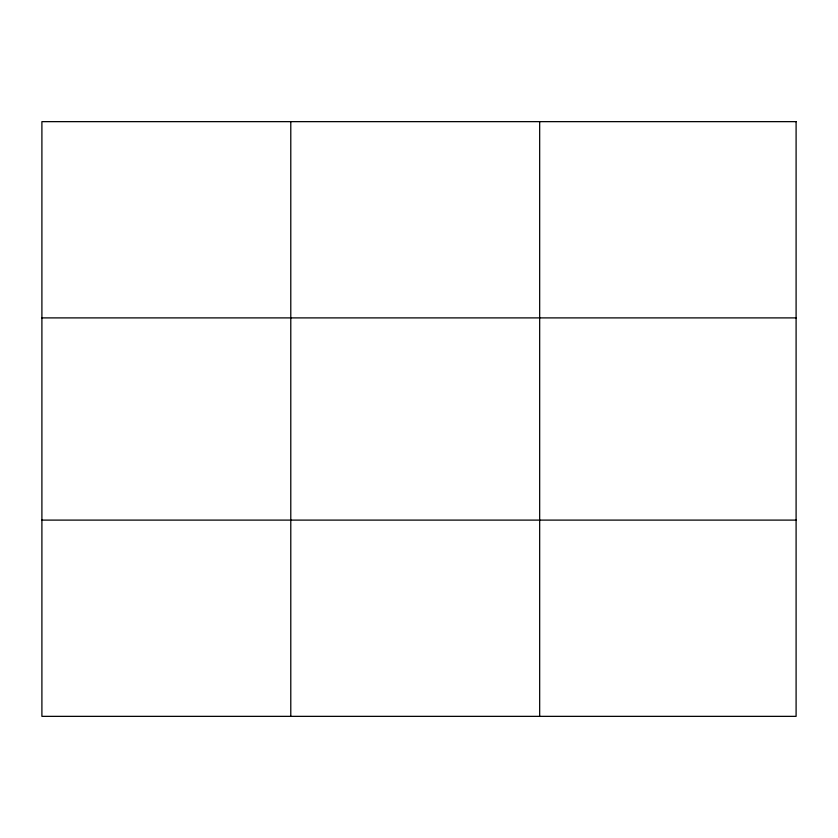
<?xml version="1.0" encoding="UTF-8"?>
<svg xmlns="http://www.w3.org/2000/svg" width="838" height="838" viewBox="0 0 838 838"><rect width="100%" height="100%" fill="white"/><g stroke="black" fill="none" stroke-linecap="round" stroke-linejoin="round"><path stroke-width="1.26" d="M290.786 121.646L290.786 716.354M539.672 121.646L539.672 716.354M41.9 317.895L796.1 317.895M41.9 520.105L796.1 520.105M796.1 121.646L796.1 716.354L41.9 716.354L41.9 121.646L796.1 121.646"/></g></svg>
